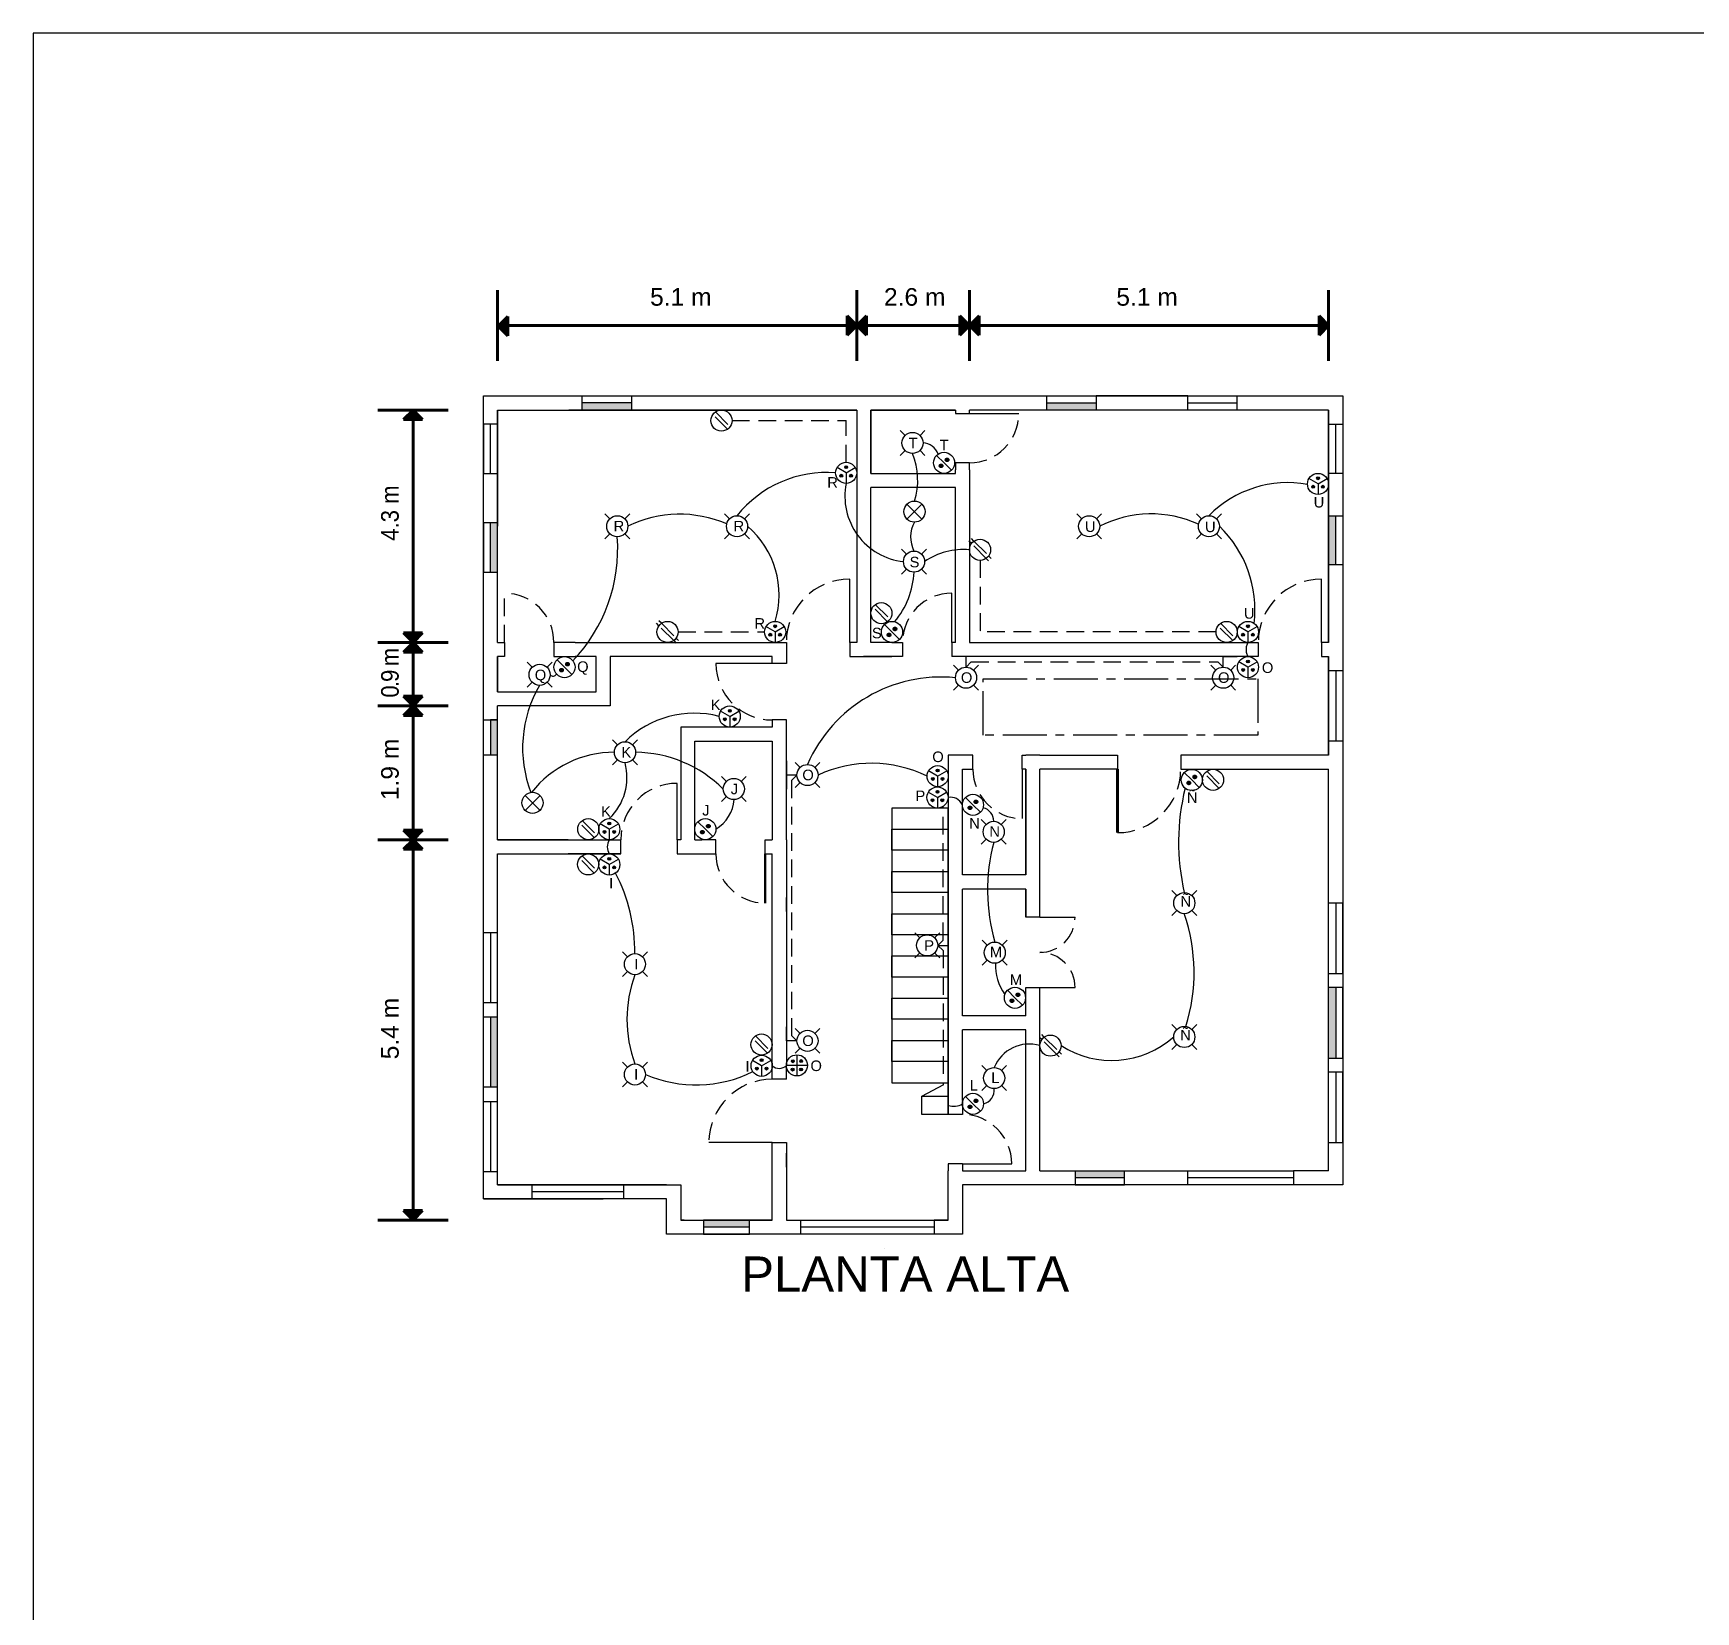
# Model space of a CAD drawing. Header units: millimetres. Extents: x 0 to 120, y 0 to 90.
# Drawn here: x 0 to 47.21, y 45.18 to 90 of the extents above; entities that cross this region are included whole.
import ezdxf

# ---------------------------------------------------------------- set-up
doc = ezdxf.new("R2010")
doc.units = ezdxf.units.MM
doc.linetypes.add('CENTER', pattern=[2, 1.25, -0.25, 0.25, -0.25])
doc.linetypes.add('DASHED', pattern=[0.75, 0.5, -0.25])
doc.styles.add('Annotative', font='arial.ttf')
doc.styles.add('Notes', font='arial.ttf', dxfattribs={"height": 3})

msp = doc.modelspace()

# ---------------------------------------------------------------- hatches: boundary and pattern name
at = {"lineweight": 90}
h = msp.add_hatch(color=256, dxfattribs=at)
h.set_gradient(color2=(0, 0, 0), one_color=1)
h.paths.add_polyline_path([(13.479, 81.955), (13.206, 81.682), (13.479, 81.408), (13.479, 81.682)])
h = msp.add_hatch(color=256, dxfattribs=at)
h.set_gradient(color2=(0, 0, 0), one_color=1)
h.paths.add_polyline_path([(23.112, 81.429), (23.385, 81.702), (23.112, 81.975), (23.112, 81.702)])
h = msp.add_hatch(color=256, dxfattribs=at)
h.set_gradient(color2=(0, 0, 0), one_color=1)
h.paths.add_polyline_path([(23.385, 81.702), (23.658, 81.429), (23.658, 81.702), (23.658, 81.975)])
h = msp.add_hatch(color=256, dxfattribs=at)
h.set_gradient(color2=(0, 0, 0), one_color=1)
h.paths.add_polyline_path([(26.312, 81.429), (26.585, 81.702), (26.312, 81.975), (26.312, 81.702)])
h = msp.add_hatch(color=256, dxfattribs=at)
h.set_gradient(color2=(0, 0, 0), one_color=1)
h.paths.add_polyline_path([(26.858, 81.975), (26.585, 81.702), (26.858, 81.429), (26.858, 81.702)])
h = msp.add_hatch(color=256, dxfattribs=at)
h.set_gradient(color2=(0, 0, 0), one_color=1)
h.paths.add_polyline_path([(36.785, 81.702), (36.512, 81.975), (36.512, 81.702), (36.512, 81.429)])
h = msp.add_hatch(color=256)
h.paths.add_polyline_path([(13.185, 76.102), (12.985, 76.102), (12.985, 74.702), (13.185, 74.702)])
h.paths.add_polyline_path([(16.985, 79.302), (16.985, 79.502), (15.585, 79.502), (15.585, 79.302)])
h.paths.add_polyline_path([(28.785, 79.502), (28.785, 79.302), (30.185, 79.302), (30.185, 79.502)])
h.paths.add_polyline_path([(36.985, 76.302), (36.785, 76.302), (36.785, 74.902), (36.985, 74.902)])
h.paths.add_polyline_path([(30.985, 57.502), (30.985, 57.702), (29.585, 57.702), (29.585, 57.502)])
h.paths.add_polyline_path([(36.985, 62.902), (36.785, 62.902), (36.785, 60.902), (36.985, 60.902)])
h.paths.add_polyline_path([(19.035, 56.302), (19.035, 56.102), (20.335, 56.102), (20.335, 56.302), (19.685, 56.302)])
h = msp.add_hatch(color=256, dxfattribs=at)
h.set_gradient(color2=(0, 0, 0), one_color=1)
h.paths.add_polyline_path([(11.058, 79.029), (10.785, 79.302), (10.512, 79.029), (10.785, 79.029)])
at = {"linetype": 'DASHED'}
h = msp.add_hatch(color=256, dxfattribs=at)
h.paths.add_polyline_path([(25.999, 77.887, 1), (25.899, 77.887, 1)])
h.paths.add_polyline_path([(25.829, 77.717, 1), (25.729, 77.717, 1)])
h = msp.add_hatch(color=256)
h.paths.add_polyline_path([(23.044, 77.678, 1), (23.124, 77.678, 1)])
h.paths.add_polyline_path([(22.985, 77.438, 1), (22.905, 77.438, 1)])
h.paths.add_polyline_path([(23.182, 77.438, 1), (23.262, 77.438, 1)])
h = msp.add_hatch(color=256)
h.paths.add_polyline_path([(36.444, 77.364, 1), (36.524, 77.364, 1)])
h.paths.add_polyline_path([(36.385, 77.124, 1), (36.305, 77.124, 1)])
h.paths.add_polyline_path([(36.582, 77.124, 1), (36.662, 77.124, 1)])
h = msp.add_hatch(color=256)
h.paths.add_polyline_path([(21.027, 73.162, 1), (21.107, 73.162, 1)])
h.paths.add_polyline_path([(20.969, 72.922, 1), (20.889, 72.922, 1)])
h.paths.add_polyline_path([(21.166, 72.922, 1), (21.246, 72.922, 1)])
h = msp.add_hatch(color=256)
h.paths.add_polyline_path([(34.453, 73.162, 1), (34.533, 73.162, 1)])
h.paths.add_polyline_path([(34.394, 72.922, 1), (34.314, 72.922, 1)])
h.paths.add_polyline_path([(34.591, 72.922, 1), (34.671, 72.922, 1)])
at = {"lineweight": 90}
h = msp.add_hatch(color=256, dxfattribs=at)
h.set_gradient(color2=(0, 0, 0), one_color=1)
h.paths.add_polyline_path([(10.512, 72.975), (10.785, 72.702), (11.058, 72.975), (10.785, 72.975)])
h = msp.add_hatch(color=256, dxfattribs=at)
h.set_gradient(color2=(0, 0, 0), one_color=1)
h.paths.add_polyline_path([(11.058, 72.429), (10.785, 72.702), (10.512, 72.429), (10.785, 72.429)])
at = {"linetype": 'DASHED'}
h = msp.add_hatch(color=256, dxfattribs=at)
h.paths.add_polyline_path([(24.52, 73.087, 1), (24.42, 73.087, 1)])
h.paths.add_polyline_path([(24.35, 72.917, 1), (24.25, 72.917, 1)])
h = msp.add_hatch(color=256, dxfattribs=at)
h.paths.add_polyline_path([(15.22, 72.086, 1), (15.12, 72.086, 1)])
h.paths.add_polyline_path([(15.051, 71.917, 1), (14.951, 71.917, 1)])
h = msp.add_hatch(color=256)
h.paths.add_polyline_path([(34.453, 72.161, 1), (34.533, 72.161, 1)])
h.paths.add_polyline_path([(34.395, 71.921, 1), (34.315, 71.921, 1)])
h.paths.add_polyline_path([(34.592, 71.921, 1), (34.672, 71.921, 1)])
at = {"lineweight": 90}
h = msp.add_hatch(color=256, dxfattribs=at)
h.set_gradient(color2=(0, 0, 0), one_color=1)
h.paths.add_polyline_path([(10.512, 71.175), (10.785, 70.902), (11.058, 71.175), (10.785, 71.175)])
h = msp.add_hatch(color=256, dxfattribs=at)
h.set_gradient(color2=(0, 0, 0), one_color=1)
h.paths.add_polyline_path([(11.058, 70.629), (10.785, 70.902), (10.512, 70.629), (10.785, 70.629)])
at = {"linetype": 'DASHED'}
h = msp.add_hatch(color=256, dxfattribs=at)
h.paths.add_polyline_path([(13.185, 70.502), (12.985, 70.502), (12.985, 69.502), (13.185, 69.502)])
h.paths.add_polyline_path([(13.185, 62.002), (13.185, 62.072), (12.985, 62.072), (12.985, 60.072), (13.185, 60.072)])
h = msp.add_hatch(color=256)
h.paths.add_polyline_path([(19.738, 70.762, 1), (19.818, 70.762, 1)])
h.paths.add_polyline_path([(19.68, 70.522, 1), (19.6, 70.522, 1)])
h.paths.add_polyline_path([(19.877, 70.522, 1), (19.957, 70.522, 1)])
h = msp.add_hatch(color=256)
h.paths.add_polyline_path([(25.642, 69.067, 1), (25.722, 69.067, 1)])
h.paths.add_polyline_path([(25.584, 68.827, 1), (25.504, 68.827, 1)])
h.paths.add_polyline_path([(25.781, 68.827, 1), (25.861, 68.827, 1)])
h = msp.add_hatch(color=256, dxfattribs=at)
h.paths.add_polyline_path([(33.033, 68.884, 1), (32.933, 68.884, 1)])
h.paths.add_polyline_path([(32.864, 68.714, 1), (32.764, 68.714, 1)])
h = msp.add_hatch(color=256)
h.paths.add_polyline_path([(25.636, 68.462, 1), (25.716, 68.462, 1)])
h.paths.add_polyline_path([(25.577, 68.222, 1), (25.497, 68.222, 1)])
h.paths.add_polyline_path([(25.774, 68.222, 1), (25.854, 68.222, 1)])
h = msp.add_hatch(color=256, dxfattribs=at)
h.paths.add_polyline_path([(26.82, 68.178, 1), (26.72, 68.178, 1)])
h.paths.add_polyline_path([(26.65, 68.008, 1), (26.55, 68.008, 1)])
h = msp.add_hatch(color=256)
h.paths.add_polyline_path([(16.318, 67.562, 1), (16.398, 67.562, 1)])
h.paths.add_polyline_path([(16.26, 67.322, 1), (16.18, 67.322, 1)])
h.paths.add_polyline_path([(16.457, 67.322, 1), (16.537, 67.322, 1)])
h = msp.add_hatch(color=256, dxfattribs=at)
h.paths.add_polyline_path([(19.22, 67.487, 1), (19.12, 67.487, 1)])
h.paths.add_polyline_path([(19.05, 67.317, 1), (18.95, 67.317, 1)])
at = {"lineweight": 90}
h = msp.add_hatch(color=256, dxfattribs=at)
h.set_gradient(color2=(0, 0, 0), one_color=1)
h.paths.add_polyline_path([(10.512, 67.375), (10.785, 67.102), (11.058, 67.375), (10.785, 67.375)])
h = msp.add_hatch(color=256, dxfattribs=at)
h.set_gradient(color2=(0, 0, 0), one_color=1)
h.paths.add_polyline_path([(11.058, 66.829), (10.785, 67.102), (10.512, 66.829), (10.785, 66.829)])
h = msp.add_hatch(color=256)
h.paths.add_polyline_path([(16.318, 66.557, 1), (16.398, 66.557, 1)])
h.paths.add_polyline_path([(16.26, 66.317, 1), (16.18, 66.317, 1)])
h.paths.add_polyline_path([(16.457, 66.317, 1), (16.537, 66.317, 1)])
at = {"linetype": 'DASHED'}
h = msp.add_hatch(color=256, dxfattribs=at)
h.paths.add_polyline_path([(28.012, 62.699, 1), (27.912, 62.699, 1)])
h.paths.add_polyline_path([(27.842, 62.529, 1), (27.742, 62.529, 1)])
h = msp.add_hatch(color=256)
h.paths.add_polyline_path([(20.644, 60.843, 1), (20.724, 60.843, 1)])
h.paths.add_polyline_path([(20.586, 60.603, 1), (20.506, 60.603, 1)])
h.paths.add_polyline_path([(20.783, 60.603, 1), (20.863, 60.603, 1)])
h = msp.add_hatch(color=256)
h.paths.add_polyline_path([(21.609, 60.811, 1), (21.529, 60.811, 1)])
h.paths.add_polyline_path([(21.768, 60.817, 1), (21.848, 60.817, 1)])
h.paths.add_polyline_path([(21.763, 60.577, 1), (21.843, 60.577, 1)])
h.paths.add_polyline_path([(21.524, 60.574, 1), (21.604, 60.574, 1)])
h = msp.add_hatch(color=256, dxfattribs=at)
h.paths.add_polyline_path([(26.82, 59.687, 1), (26.72, 59.687, 1)])
h.paths.add_polyline_path([(26.65, 59.517, 1), (26.55, 59.517, 1)])
at = {"lineweight": 90}
h = msp.add_hatch(color=256, dxfattribs=at)
h.set_gradient(color2=(0, 0, 0), one_color=1)
h.paths.add_polyline_path([(10.512, 56.575), (10.785, 56.302), (11.058, 56.575), (10.785, 56.575)])

# ---------------------------------------------------------------- linework, layer by layer
for p, q in [((120, 90), (0, 90)), ((0, 90), (0, 0)), ((12.785, 79.702), (37.185, 79.702)), ((12.785, 56.902), (12.785, 79.702)), ((15.585, 79.302), (15.585, 79.702)), ((15.585, 79.702), (16.985, 79.702)), ((16.985, 79.502), (15.585, 79.502)), ((16.985, 79.702), (16.985, 79.302)), ((28.785, 79.302), (28.785, 79.702)), ((28.785, 79.502), (30.185, 79.502)), ((32.785, 79.702), (30.185, 79.702)), ((30.185, 79.702), (30.185, 79.302)), ((32.785, 79.302), (32.785, 79.702)), ((32.785, 79.502), (34.185, 79.502)), ((34.185, 79.302), (34.185, 79.702)), ((37.185, 79.702), (37.185, 57.302)), ((13.185, 78.902), (12.785, 78.902)), ((12.785, 78.902), (12.785, 77.502)), ((12.985, 77.502), (12.985, 78.902)), ((13.185, 72.702), (13.185, 79.302)), ((13.185, 79.302), (15.213, 79.302)), ((13.185, 79.302), (23.385, 79.302)), ((13.185, 79.302), (23.385, 79.302)), ((13.185, 79.302), (23.385, 79.302)), ((13.185, 79.302), (13.185, 78.902)), ((13.185, 79.302), (15.585, 79.302)), ((13.185, 79.302), (13.185, 76.002)), ((23.385, 79.302), (15.213, 79.302)), ((23.385, 79.302), (23.385, 72.702)), ((26.185, 79.302), (23.785, 79.302)), ((23.785, 77.502), (23.785, 79.302)), ((23.785, 79.302), (23.785, 78.402)), ((23.785, 79.302), (26.185, 79.302)), ((23.785, 79.302), (23.785, 77.502)), ((26.185, 79.302), (26.185, 79.202)), ((26.185, 79.202), (26.585, 79.202)), ((26.185, 79.202), (26.185, 79.202)), ((36.785, 79.302), (26.585, 79.302)), ((26.585, 79.202), (26.585, 79.302)), ((26.585, 79.202), (27.985, 79.202)), ((30.185, 79.302), (28.785, 79.302)), ((34.185, 79.302), (32.785, 79.302)), ((36.785, 79.302), (34.185, 79.302)), ((36.785, 79.202), (36.785, 79.302)), ((36.785, 79.302), (36.785, 78.902)), ((36.785, 79.302), (36.785, 72.702)), ((36.785, 79.302), (36.785, 76.002)), ((36.785, 79.102), (36.785, 79.202)), ((36.785, 72.702), (36.785, 79.102)), ((36.785, 78.902), (37.185, 78.902)), ((36.985, 77.502), (36.985, 78.902)), ((37.185, 78.902), (37.185, 78.202)), ((23.785, 78.402), (23.785, 77.502)), ((24.756, 78.58), (24.615, 78.722)), ((25.181, 78.58), (25.322, 78.722)), ((24.756, 78.156), (24.615, 78.015)), ((25.181, 78.156), (25.322, 78.015)), ((37.185, 78.202), (37.185, 77.502)), ((12.785, 77.502), (13.185, 77.502)), ((13.185, 77.502), (13.185, 76.102)), ((23.084, 77.518), (22.824, 77.668)), ((23.084, 77.518), (23.343, 77.668)), ((23.084, 77.518), (23.084, 77.218)), ((23.785, 77.502), (25.985, 77.502)), ((25.985, 77.502), (26.185, 77.502)), ((26.185, 77.502), (26.185, 77.602)), ((26.585, 77.602), (26.585, 72.802)), ((37.185, 77.502), (36.785, 77.502)), ((36.785, 77.502), (36.785, 76.302)), ((23.785, 72.702), (23.785, 77.102)), ((26.185, 77.102), (23.785, 77.102)), ((26.185, 72.702), (26.185, 77.102)), ((36.484, 77.204), (36.224, 77.354)), ((36.484, 77.204), (36.744, 77.354)), ((36.484, 77.204), (36.484, 76.904)), ((24.811, 76.205), (25.235, 76.629)), ((24.811, 76.629), (25.235, 76.205)), ((13.185, 76.102), (12.785, 76.102)), ((12.785, 76.102), (12.785, 74.702)), ((12.985, 74.702), (12.985, 76.102)), ((16.373, 76.214), (16.232, 76.356)), ((16.797, 76.214), (16.939, 76.356)), ((19.773, 76.214), (19.632, 76.356)), ((20.197, 76.214), (20.339, 76.356)), ((29.773, 76.214), (29.632, 76.356)), ((30.197, 76.214), (30.339, 76.356)), ((33.173, 76.214), (33.032, 76.356)), ((33.597, 76.214), (33.739, 76.356)), ((36.785, 76.302), (37.185, 76.302)), ((36.985, 74.902), (36.985, 76.302)), ((37.185, 76.302), (37.185, 74.902)), ((16.373, 75.79), (16.232, 75.648)), ((16.797, 75.79), (16.939, 75.648)), ((19.773, 75.79), (19.632, 75.648)), ((20.197, 75.79), (20.339, 75.648)), ((29.773, 75.79), (29.632, 75.648)), ((30.197, 75.79), (30.339, 75.648)), ((33.173, 75.79), (33.032, 75.648)), ((33.597, 75.79), (33.739, 75.648)), ((24.799, 75.211), (24.657, 75.352)), ((25.223, 75.211), (25.364, 75.352)), ((12.785, 74.702), (13.185, 74.702)), ((24.799, 74.786), (24.657, 74.645)), ((25.223, 74.786), (25.364, 74.645)), ((37.185, 74.902), (36.785, 74.902)), ((23.185, 72.702), (23.185, 74.502)), ((36.585, 72.702), (36.585, 74.502)), ((26.085, 72.702), (26.085, 74.102)), ((15.385, 72.702), (14.785, 72.702)), ((14.785, 72.702), (14.785, 72.302)), ((15.585, 72.702), (18.485, 72.702)), ((18.485, 72.702), (21.385, 72.702)), ((21.067, 73.002), (20.807, 73.152)), ((21.067, 73.002), (21.327, 73.152)), ((21.067, 73.002), (21.067, 72.702)), ((21.385, 72.702), (21.385, 72.302)), ((23.385, 72.702), (23.185, 72.702)), ((23.185, 72.702), (23.185, 72.302)), ((24.385, 72.702), (23.785, 72.702)), ((26.585, 72.802), (26.585, 72.702)), ((26.585, 72.702), (34.785, 72.702)), ((34.493, 73.002), (34.233, 73.152)), ((34.493, 73.002), (34.753, 73.152)), ((34.493, 73.002), (34.493, 72.702)), ((34.785, 72.702), (34.785, 72.302)), ((36.785, 72.702), (36.585, 72.702)), ((36.585, 72.702), (36.585, 72.302)), ((13.185, 71.302), (13.185, 72.302)), ((13.185, 72.302), (13.185, 71.302)), ((14.785, 72.302), (15.385, 72.302)), ((15.985, 72.302), (15.585, 72.302)), ((15.985, 71.302), (15.985, 72.302)), ((18.885, 72.302), (16.385, 72.302)), ((16.385, 72.302), (16.385, 71.302)), ((20.985, 72.302), (18.885, 72.302)), ((20.985, 72.102), (20.985, 72.302)), ((21.385, 72.302), (21.385, 72.102)), ((23.185, 72.302), (24.385, 72.302)), ((23.978, 72.302), (23.578, 72.302)), ((24.378, 72.302), (23.978, 72.302)), ((34.785, 72.302), (26.085, 72.302)), ((26.488, 72.002), (26.488, 72.302)), ((33.791, 72.302), (33.391, 72.302)), ((33.791, 72.002), (33.791, 72.302)), ((33.791, 72.302), (34.191, 72.302)), ((34.191, 72.302), (33.791, 72.302)), ((36.585, 72.302), (36.785, 72.302)), ((36.785, 69.502), (36.785, 72.302)), ((36.785, 72.302), (36.785, 69.502)), ((36.785, 72.302), (36.785, 69.702)), ((36.785, 72.302), (36.785, 69.502)), ((36.785, 72.302), (36.785, 71.902)), ((14.166, 71.997), (14.025, 72.139)), ((14.59, 71.997), (14.732, 72.139)), ((20.985, 72.102), (19.385, 72.102)), ((21.385, 72.102), (20.985, 72.102)), ((26.276, 71.914), (26.134, 72.056)), ((26.7, 71.914), (26.841, 72.056)), ((33.579, 71.914), (33.437, 72.056)), ((34.003, 71.914), (34.144, 72.056)), ((34.493, 72.001), (34.233, 72.151)), ((34.493, 72.001), (34.753, 72.151)), ((34.493, 72.001), (34.493, 71.701)), ((36.785, 71.902), (37.185, 71.902)), ((36.985, 71.902), (36.985, 69.902)), ((37.185, 71.902), (37.185, 70.502)), ((13.185, 71.302), (15.985, 71.302)), ((14.166, 71.573), (14.025, 71.431)), ((14.59, 71.573), (14.732, 71.431)), ((16.385, 71.302), (16.385, 70.902)), ((26.276, 71.49), (26.134, 71.348)), ((26.7, 71.49), (26.841, 71.348)), ((33.579, 71.49), (33.437, 71.348)), ((33.579, 71.49), (33.437, 71.348)), ((34.003, 71.49), (34.144, 71.348)), ((13.185, 67.102), (13.185, 70.902)), ((16.385, 70.902), (13.185, 70.902)), ((12.785, 69.502), (12.785, 70.502)), ((12.785, 70.502), (13.185, 70.502)), ((13.185, 70.502), (12.985, 70.502)), ((12.985, 70.502), (12.985, 69.502)), ((19.778, 70.602), (19.518, 70.752)), ((19.778, 70.602), (20.038, 70.752)), ((19.778, 70.602), (19.778, 70.302)), ((21.385, 70.502), (20.985, 70.502)), ((20.985, 70.502), (20.985, 70.302)), ((21.385, 67.102), (21.385, 70.502)), ((37.185, 70.502), (37.185, 69.902)), ((16.592, 69.797), (16.451, 69.938)), ((17.017, 69.797), (17.158, 69.938)), ((20.985, 70.302), (18.385, 70.302)), ((18.385, 70.302), (18.385, 67.102)), ((18.785, 67.102), (18.785, 69.902)), ((18.785, 69.902), (20.985, 69.902)), ((20.985, 69.902), (20.985, 67.102)), ((37.185, 69.902), (36.785, 69.902)), ((13.185, 69.502), (12.785, 69.502)), ((13.185, 69.102), (13.185, 69.502)), ((26.385, 69.502), (25.985, 69.502)), ((25.985, 69.502), (25.985, 59.702)), ((26.485, 69.502), (26.385, 69.502)), ((26.685, 69.502), (26.485, 69.502)), ((26.685, 69.102), (26.685, 69.502)), ((28.085, 69.102), (28.085, 69.502)), ((28.085, 69.502), (28.185, 69.502)), ((28.585, 69.502), (28.185, 69.502)), ((28.585, 69.502), (30.785, 69.502)), ((30.785, 69.502), (30.785, 69.102)), ((34.685, 69.502), (32.585, 69.502)), ((32.585, 69.502), (32.585, 69.102)), ((36.785, 69.502), (34.685, 69.502)), ((13.185, 67.102), (13.185, 69.102)), ((16.592, 69.373), (16.451, 69.231)), ((17.017, 69.373), (17.158, 69.231)), ((21.385, 68.938), (21.385, 69.338)), ((21.385, 69.338), (21.385, 68.938)), ((21.685, 68.938), (21.385, 68.938)), ((21.385, 68.938), (21.385, 68.538)), ((21.773, 69.15), (21.632, 69.292)), ((22.197, 69.15), (22.339, 69.292)), ((25.682, 68.907), (25.422, 69.057)), ((25.682, 68.907), (25.942, 69.057)), ((26.385, 66.102), (26.385, 69.102)), ((26.385, 69.102), (26.485, 69.102)), ((26.485, 69.102), (26.685, 69.102)), ((28.185, 69.102), (28.085, 69.102)), ((28.085, 69.102), (28.085, 67.702)), ((28.185, 66.102), (28.185, 69.102)), ((28.185, 69.102), (28.185, 66.102)), ((28.585, 64.902), (28.585, 69.102)), ((30.785, 69.102), (28.585, 69.102)), ((32.585, 69.102), (36.785, 69.102)), ((36.785, 57.702), (36.785, 69.102)), ((18.285, 67.102), (18.285, 68.702)), ((19.682, 68.754), (19.54, 68.895)), ((20.106, 68.754), (20.247, 68.895)), ((21.773, 68.726), (21.632, 68.584)), ((21.773, 68.726), (21.632, 68.584)), ((22.197, 68.726), (22.339, 68.584)), ((25.682, 68.907), (25.682, 68.607)), ((13.965, 67.936), (14.39, 68.36)), ((13.965, 68.36), (14.39, 67.936)), ((19.682, 68.33), (19.54, 68.188)), ((20.106, 68.33), (20.247, 68.188)), ((25.985, 68.002), (24.385, 68.002)), ((24.385, 68.002), (24.385, 60.202)), ((25.676, 68.302), (25.416, 68.452)), ((25.676, 68.302), (25.936, 68.452)), ((25.676, 68.302), (25.676, 68.002)), ((25.985, 60.202), (25.985, 68.002)), ((25.985, 67.402), (25.985, 68.002)), ((25.985, 68.002), (25.985, 64.102)), ((16.358, 67.402), (16.098, 67.552)), ((16.358, 67.402), (16.618, 67.552)), ((27.061, 67.538), (26.92, 67.68)), ((27.485, 67.538), (27.627, 67.68)), ((15.185, 67.102), (13.185, 67.102)), ((13.185, 67.102), (15.185, 67.102)), ((15.185, 67.102), (16.685, 67.102)), ((16.358, 67.402), (16.358, 67.102)), ((16.685, 66.702), (16.685, 67.102)), ((18.285, 67.102), (18.285, 66.702)), ((18.385, 67.102), (18.285, 67.102)), ((18.785, 67.102), (18.985, 67.102)), ((20.785, 66.702), (20.785, 67.102)), ((20.785, 67.102), (20.985, 67.102)), ((21.385, 67.102), (21.385, 66.702)), ((21.385, 67.102), (21.385, 60.702)), ((24.385, 66.802), (24.385, 67.402)), ((24.385, 67.402), (25.985, 67.402)), ((25.985, 59.702), (25.985, 67.502)), ((27.061, 67.114), (26.92, 66.973)), ((27.485, 67.114), (27.627, 66.973)), ((13.185, 57.302), (13.185, 66.702)), ((13.185, 62.002), (13.185, 66.702)), ((13.185, 66.702), (15.185, 66.702)), ((13.185, 66.702), (16.685, 66.702)), ((16.685, 66.702), (15.185, 66.702)), ((18.285, 66.702), (18.985, 66.702)), ((20.785, 66.702), (20.985, 66.702)), ((20.985, 60.702), (20.985, 66.702)), ((25.985, 66.802), (24.385, 66.802)), ((25.985, 66.202), (25.985, 66.802)), ((16.358, 66.397), (16.098, 66.547)), ((16.358, 66.397), (16.618, 66.547)), ((16.358, 66.397), (16.358, 66.097)), ((24.385, 65.602), (24.385, 66.202)), ((24.385, 66.202), (25.985, 66.202)), ((28.185, 66.102), (26.385, 66.102)), ((13.185, 57.302), (13.185, 65.702)), ((26.385, 62.102), (26.385, 65.702)), ((28.185, 65.702), (26.385, 65.702)), ((28.185, 64.902), (28.185, 65.702)), ((28.185, 65.702), (28.185, 64.902)), ((32.473, 65.514), (32.332, 65.656)), ((32.897, 65.514), (33.039, 65.656)), ((21.385, 65.065), (21.385, 65.465)), ((21.385, 65.465), (21.385, 65.065)), ((25.985, 65.602), (24.385, 65.602)), ((25.985, 65.002), (25.985, 65.602)), ((37.185, 65.302), (36.785, 65.302)), ((36.985, 65.302), (36.985, 63.302)), ((37.185, 63.302), (37.185, 65.302)), ((12.785, 63.102), (12.785, 65.102)), ((21.385, 65.065), (21.385, 64.665)), ((24.385, 64.402), (24.385, 65.002)), ((24.385, 65.002), (25.985, 65.002)), ((28.585, 64.902), (28.185, 64.902)), ((28.585, 64.902), (29.585, 64.902)), ((32.473, 65.09), (32.332, 64.948)), ((32.897, 65.09), (33.039, 64.948)), ((12.785, 64.472), (13.185, 64.472)), ((12.985, 64.472), (12.985, 62.472)), ((25.985, 64.402), (24.385, 64.402)), ((25.173, 64.314), (25.032, 64.456)), ((25.597, 64.314), (25.739, 64.456)), ((25.985, 64.102), (25.985, 64.502)), ((25.985, 63.802), (25.985, 64.402)), ((27.091, 64.107), (26.949, 64.248)), ((27.515, 64.107), (27.656, 64.248)), ((16.873, 63.781), (16.732, 63.922)), ((17.297, 63.781), (17.439, 63.922)), ((24.385, 63.202), (24.385, 63.802)), ((24.385, 63.802), (25.985, 63.802)), ((25.173, 63.89), (25.032, 63.748)), ((25.597, 63.89), (25.739, 63.748)), ((25.685, 64.102), (25.985, 64.102)), ((25.985, 64.102), (25.985, 63.702)), ((25.985, 63.702), (25.985, 64.102)), ((16.873, 63.357), (16.732, 63.215)), ((17.297, 63.357), (17.439, 63.215)), ((27.091, 63.683), (26.949, 63.541)), ((27.515, 63.683), (27.656, 63.541)), ((36.785, 62.902), (36.785, 63.302)), ((36.785, 63.302), (37.185, 63.302)), ((13.185, 62.702), (13.185, 63.102)), ((25.985, 63.202), (24.385, 63.202)), ((25.985, 62.602), (25.985, 63.202)), ((28.185, 62.102), (28.185, 62.902)), ((28.185, 62.902), (28.585, 62.902)), ((28.585, 57.702), (28.585, 62.902)), ((28.585, 62.902), (29.585, 62.902)), ((37.185, 62.902), (36.785, 62.902)), ((36.985, 62.902), (36.985, 60.902)), ((37.185, 60.902), (37.185, 62.902)), ((12.785, 60.702), (12.785, 62.702)), ((13.185, 62.472), (12.785, 62.472)), ((24.385, 62.002), (24.385, 62.602)), ((24.385, 62.602), (25.985, 62.602)), ((12.785, 62.072), (13.185, 62.072)), ((12.985, 62.072), (12.985, 60.072)), ((13.185, 57.302), (13.185, 62.002)), ((25.985, 62.002), (24.385, 62.002)), ((25.985, 61.402), (25.985, 62.002)), ((28.185, 62.102), (26.385, 62.102)), ((32.473, 61.714), (32.332, 61.856)), ((32.897, 61.714), (33.039, 61.856)), ((21.385, 61.391), (21.385, 61.791)), ((21.385, 61.791), (21.385, 61.391)), ((21.685, 61.391), (21.385, 61.391)), ((21.385, 61.391), (21.385, 60.991)), ((21.773, 61.603), (21.632, 61.745)), ((22.197, 61.603), (22.339, 61.745)), ((24.385, 60.802), (24.385, 61.402)), ((24.385, 61.402), (25.985, 61.402)), ((26.385, 59.702), (26.385, 61.702)), ((28.185, 61.702), (26.385, 61.702)), ((28.185, 59.702), (28.185, 61.702)), ((28.185, 59.702), (28.185, 61.702)), ((21.773, 61.179), (21.632, 61.038)), ((21.773, 61.179), (21.632, 61.038)), ((21.685, 60.995), (21.685, 60.395)), ((22.197, 61.179), (22.339, 61.038)), ((32.473, 61.29), (32.332, 61.148)), ((32.897, 61.29), (33.039, 61.148)), ((36.785, 60.502), (36.785, 60.902)), ((36.785, 60.902), (37.185, 60.902)), ((13.185, 60.302), (13.185, 60.702)), ((16.873, 60.648), (16.732, 60.789)), ((17.297, 60.648), (17.439, 60.789)), ((20.684, 60.683), (20.424, 60.833)), ((20.684, 60.683), (20.944, 60.833)), ((20.684, 60.683), (20.684, 60.383)), ((20.985, 60.302), (20.985, 60.702)), ((21.385, 60.302), (21.385, 60.702)), ((21.985, 60.695), (21.385, 60.695)), ((21.685, 60.695), (21.685, 60.545)), ((25.985, 60.802), (24.385, 60.802)), ((25.985, 60.202), (25.985, 60.802)), ((27.074, 60.547), (26.933, 60.688)), ((27.498, 60.547), (27.64, 60.688)), ((37.185, 60.502), (36.785, 60.502)), ((36.985, 60.502), (36.985, 58.502)), ((37.185, 59.502), (37.185, 60.502)), ((12.785, 58.302), (12.785, 60.302)), ((13.185, 60.072), (12.785, 60.072)), ((16.873, 60.223), (16.732, 60.082)), ((17.297, 60.223), (17.439, 60.082)), ((21.385, 60.302), (20.985, 60.302)), ((24.385, 60.202), (25.985, 60.202)), ((25.234, 59.816), (25.862, 60.152)), ((25.985, 59.702), (25.985, 60.202)), ((27.074, 60.122), (26.933, 59.981)), ((27.498, 60.122), (27.64, 59.981)), ((12.785, 59.672), (13.185, 59.672)), ((12.985, 59.672), (12.985, 57.672)), ((28.185, 59.302), (28.185, 59.702)), ((37.185, 58.502), (37.185, 59.502)), ((28.185, 57.702), (28.185, 59.302)), ((13.185, 57.302), (13.185, 58.302)), ((20.985, 58.502), (19.185, 58.502)), ((20.985, 56.302), (20.985, 58.502)), ((20.985, 58.502), (21.385, 58.502)), ((21.385, 58.502), (21.385, 56.302)), ((21.385, 57.802), (21.385, 58.202)), ((21.385, 58.202), (21.385, 57.802)), ((28.585, 57.702), (28.585, 58.102)), ((36.785, 58.102), (36.785, 58.502)), ((36.785, 58.502), (37.185, 58.502)), ((36.785, 57.702), (36.785, 58.102)), ((13.185, 57.672), (12.785, 57.672)), ((21.385, 57.802), (21.385, 57.402)), ((25.985, 56.302), (25.985, 57.702)), ((26.385, 57.902), (27.785, 57.902)), ((26.385, 57.702), (28.185, 57.702)), ((28.585, 57.702), (29.585, 57.702)), ((28.585, 57.702), (32.685, 57.702)), ((29.585, 57.702), (29.585, 57.302)), ((29.585, 57.702), (35.785, 57.702)), ((30.985, 57.302), (30.985, 57.702)), ((32.785, 57.302), (32.785, 57.702)), ((36.785, 57.702), (35.785, 57.702)), ((35.785, 57.702), (35.785, 57.302)), ((17.985, 57.302), (13.185, 57.302)), ((13.185, 57.302), (18.385, 57.302)), ((14.172, 56.902), (14.172, 57.302)), ((16.772, 56.902), (16.772, 57.302)), ((18.385, 57.302), (18.385, 56.302)), ((37.185, 57.302), (26.385, 57.302)), ((26.385, 57.302), (26.385, 55.902)), ((30.985, 57.502), (29.585, 57.502)), ((29.585, 57.302), (30.985, 57.302)), ((35.785, 57.502), (32.785, 57.502)), ((34.285, 57.302), (32.785, 57.302)), ((35.785, 57.302), (34.285, 57.302)), ((17.985, 56.902), (12.785, 56.902)), ((12.785, 56.902), (13.585, 56.902)), ((13.585, 56.902), (16.185, 56.902)), ((16.772, 57.102), (14.172, 57.102)), ((17.985, 55.902), (17.985, 56.902)), ((18.46, 56.302), (18.385, 56.302)), ((18.385, 56.302), (20.985, 56.302)), ((18.385, 56.302), (20.985, 56.302)), ((18.385, 56.302), (20.985, 56.302)), ((18.485, 56.302), (18.435, 56.302)), ((18.435, 56.302), (20.985, 56.302)), ((18.435, 56.302), (20.985, 56.302)), ((19.685, 56.302), (19.035, 56.302)), ((19.035, 56.302), (19.035, 55.902)), ((20.985, 56.302), (19.685, 56.302)), ((19.685, 56.302), (20.335, 56.302)), ((20.335, 56.302), (19.685, 56.302)), ((20.335, 55.902), (20.335, 56.302)), ((21.385, 56.302), (25.985, 56.302)), ((21.385, 56.302), (21.785, 56.302)), ((21.785, 56.302), (21.785, 55.902)), ((25.985, 56.302), (25.585, 56.302)), ((25.585, 56.302), (25.585, 55.902)), ((26.385, 55.902), (17.985, 55.902)), ((20.335, 56.102), (19.035, 56.102)), ((19.035, 55.902), (20.335, 55.902)), ((25.585, 56.102), (21.785, 56.102)), ((26.385, 55.902), (25.985, 55.902)), ((24.185, 55.502), (24.185, 55.502))]:
    msp.add_line(p, q)
for p, q in [((13.185, 81.702), (13.185, 82.702)), ((23.385, 80.702), (23.385, 82.702)), ((26.585, 80.702), (26.585, 82.702)), ((36.785, 81.702), (36.785, 82.702)), ((13.185, 80.702), (13.185, 81.702)), ((13.185, 81.702), (36.785, 81.702)), ((13.206, 81.682), (13.479, 81.955)), ((13.206, 81.682), (13.479, 81.408)), ((13.479, 81.955), (13.479, 81.682)), ((13.479, 81.408), (13.479, 81.682)), ((23.385, 81.702), (23.112, 81.975)), ((23.112, 81.975), (23.112, 81.702)), ((23.385, 81.702), (23.112, 81.429)), ((23.112, 81.429), (23.112, 81.702)), ((23.385, 81.702), (23.658, 81.975)), ((23.385, 81.702), (23.385, 80.702)), ((23.385, 81.702), (23.785, 81.702)), ((23.385, 81.702), (23.658, 81.429)), ((23.658, 81.975), (23.658, 81.702)), ((23.658, 81.429), (23.658, 81.702)), ((26.185, 81.702), (26.585, 81.702)), ((26.585, 81.702), (26.312, 81.975)), ((26.312, 81.975), (26.312, 81.702)), ((26.585, 81.702), (26.312, 81.429)), ((26.312, 81.429), (26.312, 81.702)), ((26.585, 81.702), (26.858, 81.975)), ((26.585, 81.702), (26.585, 80.702)), ((26.585, 81.702), (26.858, 81.429)), ((26.858, 81.975), (26.858, 81.702)), ((26.858, 81.429), (26.858, 81.702)), ((36.785, 81.702), (36.512, 81.975)), ((36.512, 81.975), (36.512, 81.702)), ((36.785, 81.702), (36.512, 81.429)), ((36.512, 81.429), (36.512, 81.702)), ((36.785, 80.702), (36.785, 81.702)), ((10.785, 79.302), (9.785, 79.302)), ((10.785, 79.302), (10.512, 79.029)), ((10.512, 79.029), (10.785, 79.029)), ((11.785, 79.302), (10.785, 79.302)), ((10.785, 79.302), (10.785, 57.302)), ((10.785, 79.302), (10.785, 72.702)), ((10.785, 79.302), (11.058, 79.029)), ((11.058, 79.029), (10.785, 79.029)), ((10.785, 72.702), (9.785, 72.702)), ((9.785, 72.702), (11.785, 72.702)), ((10.785, 72.702), (10.512, 72.975)), ((10.512, 72.975), (10.785, 72.975)), ((10.785, 72.702), (10.512, 72.429)), ((10.785, 72.702), (11.058, 72.975)), ((11.058, 72.975), (10.785, 72.975)), ((10.785, 72.702), (10.785, 72.302)), ((10.785, 72.702), (11.058, 72.429)), ((10.512, 72.429), (10.785, 72.429)), ((11.058, 72.429), (10.785, 72.429)), ((10.785, 72.302), (10.785, 71.302)), ((10.785, 71.302), (10.785, 70.902)), ((10.785, 70.902), (9.785, 70.902)), ((9.785, 70.902), (11.785, 70.902)), ((10.785, 70.902), (10.512, 71.175)), ((10.512, 71.175), (10.785, 71.175)), ((10.785, 70.902), (10.512, 70.629)), ((10.785, 70.902), (11.058, 71.175)), ((11.058, 71.175), (10.785, 71.175)), ((10.785, 70.902), (10.785, 67.102)), ((10.785, 70.902), (11.058, 70.629)), ((10.512, 70.629), (10.785, 70.629)), ((11.058, 70.629), (10.785, 70.629)), ((10.785, 67.102), (9.785, 67.102)), ((9.785, 67.102), (11.785, 67.102)), ((10.785, 67.102), (10.512, 67.375)), ((10.512, 67.375), (10.785, 67.375)), ((10.785, 67.102), (10.512, 66.829)), ((10.785, 67.102), (11.058, 67.375)), ((11.058, 67.375), (10.785, 67.375)), ((10.785, 67.102), (10.785, 66.702)), ((10.785, 67.102), (11.058, 66.829)), ((10.512, 66.829), (10.785, 66.829)), ((11.058, 66.829), (10.785, 66.829)), ((10.785, 57.302), (10.785, 56.302)), ((11.785, 56.302), (9.785, 56.302)), ((10.785, 56.302), (10.512, 56.575)), ((10.512, 56.575), (10.785, 56.575)), ((10.785, 56.302), (11.058, 56.575)), ((11.058, 56.575), (10.785, 56.575)), ((10.785, 56.302), (11.785, 56.302))]:
    msp.add_line(p, q, dxfattribs=at)
at = {"linetype": 'DASHED'}
for p, q in [((19.716, 78.758), (19.298, 79.176)), ((19.369, 79.247), (19.787, 78.828)), ((19.842, 79.002), (23.084, 79.002)), ((23.084, 77.818), (23.084, 79.002)), ((25.864, 77.802), (25.652, 78.014)), ((25.864, 77.802), (26.076, 77.59)), ((26.585, 77.802), (26.185, 77.802)), ((26.185, 77.802), (26.185, 77.602)), ((26.585, 77.602), (26.585, 77.802)), ((26.641, 75.508), (26.57, 75.579)), ((26.711, 75.579), (26.641, 75.65)), ((26.711, 75.579), (27.13, 75.161)), ((27.059, 75.09), (26.641, 75.508)), ((27.059, 75.09), (27.13, 75.019)), ((27.13, 75.161), (27.2, 75.09)), ((26.885, 75.034), (26.885, 73.004)), ((13.385, 72.702), (13.385, 74.102)), ((24.259, 73.291), (23.841, 73.709)), ((23.911, 73.78), (24.33, 73.362)), ((17.768, 73.176), (17.697, 73.247)), ((17.838, 73.247), (17.768, 73.317)), ((18.186, 72.758), (17.768, 73.176)), ((17.838, 73.247), (18.257, 72.828)), ((24.385, 73.002), (24.173, 73.214)), ((34.062, 72.758), (33.644, 73.176)), ((33.715, 73.247), (34.133, 72.828)), ((13.185, 72.702), (13.385, 72.702)), ((13.185, 72.702), (13.385, 72.702)), ((13.385, 72.702), (13.385, 72.302)), ((15.385, 72.702), (15.585, 72.702)), ((18.186, 72.758), (18.257, 72.687)), ((18.257, 72.828), (18.327, 72.758)), ((18.312, 73.002), (20.767, 73.002)), ((24.385, 73.002), (24.597, 72.79)), ((24.385, 72.702), (24.685, 72.702)), ((24.685, 72.702), (24.685, 72.302)), ((26.185, 72.702), (26.085, 72.702)), ((26.085, 72.702), (26.085, 72.302)), ((26.885, 73.004), (26.885, 73.004)), ((33.588, 73.004), (26.885, 73.004)), ((13.385, 72.302), (13.185, 72.302)), ((15.585, 72.302), (15.385, 72.302)), ((24.685, 72.302), (24.385, 72.302)), ((36.785, 72.302), (36.785, 70.902)), ((15.086, 72.001), (14.873, 72.214)), ((15.086, 72.001), (15.298, 71.789)), ((26.488, 72.002), (26.638, 72.152)), ((26.638, 72.152), (33.641, 72.152)), ((33.791, 72.002), (33.641, 72.152)), ((33.578, 71.674), (34.178, 71.674)), ((35.885, 69.502), (34.985, 69.502)), ((36.785, 69.502), (35.885, 69.502)), ((36.785, 69.502), (35.885, 69.502)), ((21.685, 68.938), (21.535, 68.786)), ((32.898, 68.799), (32.686, 69.011)), ((33.675, 68.558), (33.256, 68.976)), ((33.327, 69.047), (33.745, 68.628)), ((21.535, 68.786), (21.535, 61.541)), ((32.898, 68.799), (33.111, 68.587)), ((25.835, 64.253), (25.835, 68.048)), ((26.685, 68.093), (26.473, 68.305)), ((26.685, 68.093), (26.897, 67.881)), ((15.936, 67.158), (15.517, 67.576)), ((15.588, 67.647), (16.006, 67.228)), ((19.085, 67.402), (18.873, 67.614)), ((19.385, 67.102), (18.985, 67.102)), ((19.085, 67.402), (19.297, 67.19)), ((19.385, 66.702), (19.385, 67.102)), ((15.932, 66.155), (15.514, 66.573)), ((15.585, 66.644), (16.003, 66.226)), ((18.985, 66.702), (19.385, 66.702)), ((25.685, 64.102), (25.835, 64.253)), ((25.685, 64.102), (25.835, 63.952)), ((25.835, 63.952), (25.837, 60.138)), ((27.877, 62.614), (27.665, 62.826)), ((27.877, 62.614), (28.089, 62.402)), ((20.854, 61.041), (20.436, 61.46)), ((20.506, 61.53), (20.925, 61.112)), ((21.685, 61.391), (21.535, 61.541)), ((28.641, 61.429), (28.57, 61.5)), ((28.711, 61.5), (28.641, 61.57)), ((29.059, 61.011), (28.641, 61.429)), ((28.711, 61.5), (29.13, 61.081)), ((29.059, 61.011), (29.13, 60.94)), ((29.13, 61.081), (29.2, 61.011)), ((25.985, 59.302), (25.985, 59.702)), ((26.385, 59.702), (26.385, 59.302)), ((26.685, 59.602), (26.473, 59.814)), ((26.685, 59.602), (26.897, 59.39)), ((26.385, 59.302), (25.985, 59.302)), ((26.385, 57.902), (25.985, 57.902)), ((25.985, 57.902), (25.985, 57.702)), ((26.385, 57.902), (26.385, 57.702)), ((21.385, 56.302), (23.685, 56.302))]:
    msp.add_line(p, q, dxfattribs=at)
at = {"linetype": 'CENTER'}
for p, q in [((26.978, 71.674), (34.778, 71.674)), ((26.978, 70.074), (26.978, 71.674)), ((34.778, 71.674), (34.778, 70.074)), ((34.778, 70.074), (26.978, 70.074))]:
    msp.add_line(p, q, dxfattribs=at)
at = {"lineweight": 211}
msp.add_line((30.785, 69.102), (30.785, 67.302), dxfattribs=at)
at = {"lineweight": 50}
msp.add_line((20.785, 66.702), (20.785, 65.302), dxfattribs=at)
msp.add_lwpolyline([(25.985, 59.302), (25.234, 59.302), (25.234, 59.816), (25.985, 59.816)], close=True)
for centre, radius in [((19.542, 79.002), 0.3), ((24.968, 78.368), 0.3), ((25.864, 77.802), 0.3), ((23.084, 77.518), 0.3), ((22.945, 77.438), 0.04), ((23.084, 77.678), 0.04), ((23.222, 77.438), 0.04), ((36.484, 77.204), 0.3), ((36.345, 77.124), 0.04), ((36.484, 77.364), 0.04), ((36.622, 77.124), 0.04), ((25.023, 76.417), 0.3), ((16.585, 76.002), 0.3), ((19.985, 76.002), 0.3), ((29.985, 76.002), 0.3), ((33.385, 76.002), 0.3), ((26.885, 75.334), 0.3), ((25.011, 74.998), 0.3), ((24.085, 73.535), 0.3), ((18.012, 73.002), 0.3), ((21.067, 73.002), 0.3), ((21.067, 73.162), 0.04), ((24.385, 73.002), 0.3), ((33.888, 73.002), 0.3), ((34.493, 73.002), 0.3), ((34.493, 73.162), 0.04), ((20.929, 72.922), 0.04), ((21.206, 72.922), 0.04), ((34.354, 72.922), 0.04), ((34.631, 72.922), 0.04), ((15.086, 72.001), 0.3), ((34.493, 72.001), 0.3), ((14.378, 71.785), 0.3), ((26.488, 71.702), 0.3), ((33.791, 71.702), 0.3), ((34.355, 71.921), 0.04), ((34.493, 72.161), 0.04), ((34.632, 71.921), 0.04), ((19.778, 70.602), 0.3), ((19.64, 70.522), 0.04), ((19.778, 70.762), 0.04), ((19.917, 70.522), 0.04), ((16.804, 69.585), 0.3), ((21.985, 68.938), 0.3), ((25.682, 68.907), 0.3), ((25.682, 69.067), 0.04), ((32.898, 68.799), 0.3), ((33.501, 68.802), 0.3), ((19.894, 68.542), 0.3), ((25.676, 68.302), 0.3), ((25.544, 68.827), 0.04), ((25.676, 68.462), 0.04), ((25.821, 68.827), 0.04), ((14.177, 68.148), 0.3), ((25.537, 68.222), 0.04), ((25.814, 68.222), 0.04), ((26.685, 68.093), 0.3), ((15.762, 67.402), 0.3), ((16.358, 67.402), 0.3), ((16.358, 67.562), 0.04), ((19.085, 67.402), 0.3), ((27.273, 67.326), 0.3), ((16.22, 67.322), 0.04), ((16.497, 67.322), 0.04), ((15.758, 66.4), 0.3), ((16.358, 66.397), 0.3), ((16.358, 66.557), 0.04), ((16.22, 66.317), 0.04), ((16.497, 66.317), 0.04), ((32.685, 65.302), 0.3), ((25.385, 64.102), 0.3), ((17.085, 63.569), 0.3), ((27.303, 63.895), 0.3), ((27.877, 62.614), 0.3), ((20.68, 61.286), 0.3), ((21.985, 61.391), 0.3), ((28.885, 61.255), 0.3), ((32.685, 61.502), 0.3), ((20.684, 60.683), 0.3), ((21.685, 60.695), 0.3), ((17.085, 60.435), 0.3), ((20.546, 60.603), 0.04), ((20.684, 60.843), 0.04), ((20.823, 60.603), 0.04), ((21.564, 60.574), 0.04), ((21.569, 60.811), 0.04), ((21.803, 60.577), 0.04), ((21.808, 60.817), 0.04), ((27.286, 60.334), 0.3), ((26.685, 59.602), 0.3)]:
    msp.add_circle(centre, radius)
at = {"linetype": 'DASHED'}
for centre in [(25.949, 77.887), (25.779, 77.717), (24.3, 72.917), (24.47, 73.087), (15.001, 71.917), (15.17, 72.086), (32.983, 68.884), (32.814, 68.714), (26.6, 68.008), (26.77, 68.178), (19.17, 67.487), (19, 67.317), (27.792, 62.529), (27.962, 62.699), (26.6, 59.517), (26.77, 59.687)]:
    msp.add_circle(centre, 0.05, dxfattribs=at)
for centre, radius, start, end in [((26.585, 79.202), 1.4, 270, 0), ((23.185, 72.702), 1.8, 90, 180), ((36.585, 72.702), 1.8, 90, 180), ((13.385, 72.702), 1.4, 0, 90), ((26.085, 72.702), 1.4, 90, 180), ((34.83, 72.502), 0.392, 149.3106, 210.7951), ((20.985, 72.102), 1.6, 180, 270), ((28.085, 69.102), 1.4, 180, 270), ((30.785, 69.102), 1.8, 270, 0), ((18.285, 67.102), 1.6, 90, 180), ((20.785, 66.702), 1.4, 180, 270), ((28.585, 64.902), 1, 270, 0), ((28.585, 62.902), 1, 0, 90), ((20.985, 58.502), 1.8, 90, 180), ((26.385, 57.902), 1.4, 0, 90)]:
    msp.add_arc(centre, radius, start, end, dxfattribs=at)
for centre, radius, start, end in [((25.226, 77.86), 0.511, 22.214, 85.238), ((23.072, 77.307), 2.044, 343.2303, 21.8817), ((22.533, 74.265), 3.263, 85.6, 141.3554), ((24.914, 76.854), 1.867, 168.7648, 263.7394), ((35.62, 74.111), 3.129, 79.6088, 135.5675), ((18.36, 72.979), 3.364, 66.6758, 116.0137), ((25.778, 75.697), 0.865, 150.9008, 207.4122), ((31.748, 73.121), 3.231, 65.4528, 116.9255), ((11.979, 75.365), 4.618, 316.4272, 4.1836), ((18.605, 74.052), 2.573, 343.0499, 49.2557), ((31.385, 73.624), 3.308, 353.3895, 45.9578), ((26.414, 73.398), 1.944, 84.9528, 124.5846), ((22.692, 74.801), 2.322, 319.4965, 357.4621), ((14.762, 71.852), 0.107, 218.7915, 334.3418), ((17.411, 69.709), 3.515, 149.6479, 201.0888), ((25.78, 67.581), 4.141, 84.35, 156.4162), ((18.768, 67.906), 2.788, 75.2489, 134.7858), ((16.488, 66.616), 2.969, 89.6885, 141.9238), ((17.057, 65.979), 3.606, 45.2864, 89.2474), ((15.254, 68.868), 1.605, 313.449, 15.0637), ((23.801, 65.658), 3.613, 64.0399, 114.8012), ((38.869, 67.031), 6.347, 166.0088, 193.0096), ((18.809, 68.34), 1.101, 301.5302, 354.8704), ((26.047, 67.936), 0.373, 24.9895, 100.9713), ((26.887, 67.63), 0.386, 359.526, 77.2472), ((16.679, 66.899), 0.38, 147.7578, 212.2422), ((32.496, 65.665), 5.397, 165.388, 195.8069), ((12.108, 63.885), 4.977, 359.8113, 27.1474), ((27.837, 63.333), 5.127, 342.5926, 19.0035), ((20.532, 62.002), 3.672, 159.8211, 200.1789), ((28.703, 63.531), 1.381, 177.3147, 216.4707), ((30.621, 63.506), 2.67, 237.4644, 311.3565), ((28.28, 60.225), 1.074, 73.476, 157.6154), ((18.823, 63.794), 3.653, 246.8296, 296.192), ((21.179, 60.9), 0.292, 228.1614, 315.0945), ((26.888, 59.991), 0.401, 284.0174, 6.2582), ((26.139, 60.014), 0.48, 251.3292, 300.9138)]:
    msp.add_arc(centre, radius, start, end)

# ---------------------------------------------------------------- texts
at = {"linetype": 'DASHED', "attachment_point": 1, "style": 'Notes'}
for s, width, insert, char_height in [('^I^I               5.1 m^I^I        2.6 m                         5.1 m', 26.71242, (10.605, 82.764), 0.5), ('J', 0.62982, (18.996, 68.088), 0.3), ('I', 0.62982, (16.352, 66.018), 0.3), ('I', 0.62982, (17.07, 63.718), 0.3), ('I', 0.62982, (17.062, 60.591), 0.3), ('I', 0.62982, (20.224, 60.817), 0.3)]:
    msp.add_mtext_dynamic_manual_height_columns(s, width=width, gutter_width=15, heights=[0], dxfattribs=dict(at, insert=insert, char_height=char_height))
at = {"linetype": 'DASHED', "char_height": 0.3, "width": 0.17405, "attachment_point": 1, "style": 'Notes'}
for s, insert in [('T', (24.855, 78.513)), ('T', (25.736, 78.457)), ('R', (22.547, 77.396)), ('U', (36.359, 76.834)), ('R', (16.48, 76.155)), ('R', (19.886, 76.154)), ('U', (29.865, 76.14)), ('U', (33.273, 76.135)), ('S', (24.886, 75.135)), ('U', (34.379, 73.678)), ('R', (20.478, 73.394)), ('S', (23.815, 73.12)), ('Q', (14.241, 71.93)), ('Q', (15.444, 72.166)), ('O', (26.341, 71.855)), ('O', (33.644, 71.855)), ('O', (34.888, 72.137)), ('K', (19.236, 71.081)), ('K', (16.7, 69.734)), ('O', (25.529, 69.606)), ('O', (21.839, 69.091)), ('J\\P', (19.806, 68.693)), ('P', (25.052, 68.497)), ('Ñ', (32.759, 68.445)), ('K', (16.124, 68.052)), ('N', (26.577, 67.716)), ('N', (27.15, 67.484)), ('Ñ', (32.575, 65.502)), ('P', (25.301, 64.248)), ('M', (27.164, 64.064)), ('M', (27.732, 63.275)), ('O', (21.839, 61.544)), ('Ñ', (32.569, 61.702)), ('O', (22.07, 60.833)), ('L', (27.204, 60.493)), ('L', (26.591, 60.278))]:
    msp.add_mtext(s, dxfattribs=dict(at, insert=insert))
at = {"insert": (9.878, 56.926), "char_height": 0.5, "attachment_point": 1, "rotation": 90, "style": 'Annotative'}
msp.add_mtext_dynamic_manual_height_columns('^I          5.4 m^I^I                 1.9 m      {\\W0.9;\\T0.85;0.9 m                     \\T1;4.3 m}', width=20.25202, gutter_width=15, heights=[0], dxfattribs=at)
note = msp.add_mtext_dynamic_manual_height_columns('       \\P       \\P        {\\H1.8667x;\\P}', width=0.15848, gutter_width=0.204, heights=[0.721, 0.839], dxfattribs=dict(insert=(11.293, 68.638), char_height=0.15, attachment_point=1, style='Notes'))
at = {"insert": (18.55, 55.269), "char_height": 1, "attachment_point": 1, "style": 'Notes'}
msp.add_mtext_dynamic_manual_height_columns('    PLANTA ALTA^I^I^I^I^I^I^I^I                 ÁTICO', width=63.71561, gutter_width=15, heights=[0], dxfattribs=at)

doc.saveas('drawing.dxf')
